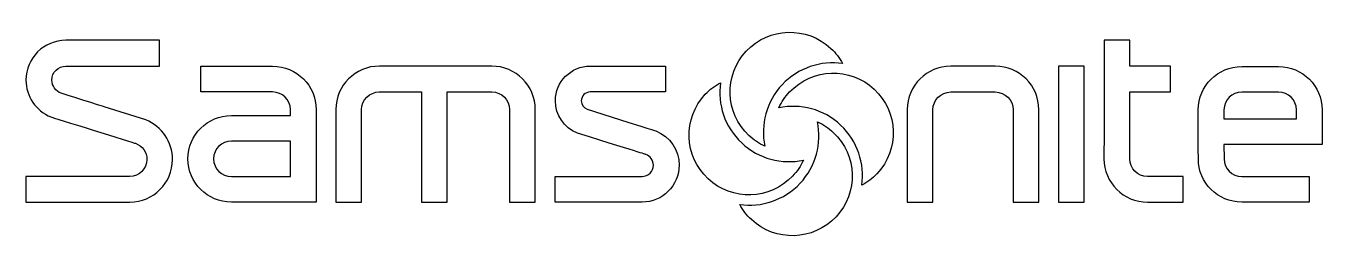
# Model space of a CAD drawing. Header units: millimetres. Extents: x -276 to 524, y -76 to 57.
import ezdxf

# ---------------------------------------------------------------- set-up
doc = ezdxf.new("R2010")
doc.units = ezdxf.units.MM
doc.header["$MEASUREMENT"] = 0
doc.layers.add('Layer 1', color=7, linetype='Continuous')

msp = doc.modelspace()

# ---------------------------------------------------------------- linework, layer by layer
at = {"layer": 'Layer 1', "color": 250}
for points, knots in [([(190.8833, 20.9005), (200.789, 31.4333), (214.8177, 35.8353), (228.1664, 33.9625), (228.1664, 33.9625), (226.334, 37.3591), (223.9393, 40.521), (220.9707, 43.3008), (220.9707, 43.3008), (206.1168, 57.2202), (182.6891, 56.4823), (168.7468, 41.651), (168.7468, 41.651), (154.8076, 26.8166), (155.5435, 3.4209), (170.4008, -10.5), (170.4008, -10.5), (173.3674, -13.2793), (176.6785, -15.4544), (180.1828, -17.0741), (180.1828, -17.0741), (177.4722, -3.8909), (180.9848, 10.3633), (190.8833, 20.9005)], [0, 0, 0, 0, 0.14285714, 0.14285714, 0.14285714, 0.14285714, 0.28571429, 0.28571429, 0.28571429, 0.28571429, 0.42857143, 0.42857143, 0.42857143, 0.42857143, 0.57142857, 0.57142857, 0.57142857, 0.57142857, 0.71428571, 0.71428571, 0.71428571, 0.71428571, 1, 1, 1, 1]), ([(-211.5306, -35.8254), (-205.723, -35.8254), (-200.9992, -31.0981), (-200.9992, -25.2884), (-200.9992, -25.2884), (-200.9992, -20.7909), (-203.8556, -16.7882), (-208.1059, -15.3281), (-208.1059, -15.3281), (-208.1687, -15.3028), (-260.1882, 0.9859), (-260.1882, 0.9859), (-260.1882, 0.9859), (-269.5144, 4.7054), (-275.6102, 13.6651), (-275.6102, 23.774), (-275.6102, 23.774), (-275.6102, 37.3381), (-264.5605, 48.3705), (-250.9831, 48.3705), (-250.9831, 48.3705), (-250.9831, 48.3705), (-193.157, 48.3705), (-193.157, 48.3705), (-193.157, 48.3705), (-193.157, 48.3705), (-193.157, 32.3882), (-193.157, 32.3882), (-193.157, 32.3882), (-193.157, 32.3882), (-250.9831, 32.3882), (-250.9831, 32.3882), (-250.9831, 32.3882), (-255.5982, 32.3882), (-259.6272, 28.5313), (-259.6272, 23.774), (-259.6272, 23.774), (-259.6272, 20.079), (-257.2887, 16.806), (-253.817, 15.6155), (-253.817, 15.6155), (-253.7795, 15.6042), (-227.2941, 7.2107), (-227.2941, 7.2107), (-227.2941, 7.2107), (-227.2941, 7.2107), (-201.7003, -0.9132), (-201.7003, -0.9132), (-201.7003, -0.9132), (-191.7018, -4.9066), (-185.1928, -14.482), (-185.1928, -25.2884), (-185.1928, -25.2884), (-185.1928, -39.793), (-197.0074, -51.6539), (-211.5306, -51.6539), (-211.5306, -51.6539), (-211.5306, -51.6539), (-275.6226, -51.6539), (-275.6226, -51.6539), (-275.6226, -51.6539), (-275.6226, -51.6539), (-275.6226, -35.8254), (-275.6226, -35.8254), (-275.6226, -35.8254), (-275.6226, -35.8254), (-211.5306, -35.8254), (-211.5306, -35.8254)], [0, 0, 0, 0, 0.05555556, 0.05555556, 0.05555556, 0.05555556, 0.11111111, 0.11111111, 0.11111111, 0.11111111, 0.16666667, 0.16666667, 0.16666667, 0.16666667, 0.22222222, 0.22222222, 0.22222222, 0.22222222, 0.27777778, 0.27777778, 0.27777778, 0.27777778, 0.33333333, 0.33333333, 0.33333333, 0.33333333, 0.38888889, 0.38888889, 0.38888889, 0.38888889, 0.44444444, 0.44444444, 0.44444444, 0.44444444, 0.5, 0.5, 0.5, 0.5, 0.55555556, 0.55555556, 0.55555556, 0.55555556, 0.61111111, 0.61111111, 0.61111111, 0.61111111, 0.66666667, 0.66666667, 0.66666667, 0.66666667, 0.72222222, 0.72222222, 0.72222222, 0.72222222, 0.77777778, 0.77777778, 0.77777778, 0.77777778, 0.83333333, 0.83333333, 0.83333333, 0.83333333, 0.88888889, 0.88888889, 0.88888889, 0.88888889, 1, 1, 1, 1]), ([(405.2561, 48.376), (405.2561, 48.376), (405.2561, 32.3609), (405.2561, 32.3609), (405.2561, 32.3609), (405.2561, 32.3609), (428.826, 32.3551), (430.3464, 32.3551), (430.3464, 32.3551), (430.3464, 32.3551), (430.3464, 16.421), (430.3464, 16.421), (430.3464, 16.421), (430.3464, 16.421), (405.2561, 16.421), (405.2561, 16.421), (405.2561, 16.421), (405.2561, 16.421), (405.2561, -24.8707), (405.2561, -24.8707), (405.2561, -24.8707), (405.2561, -30.9008), (410.1688, -35.801), (416.2029, -35.801), (416.2029, -35.801), (416.2029, -35.801), (438.3155, -35.801), (438.3155, -35.801), (438.3155, -35.801), (438.3155, -35.801), (438.3155, -51.6279), (438.3155, -51.6279), (438.3155, -51.6279), (438.3155, -51.6279), (416.2029, -51.6279), (416.2029, -51.6279), (416.2029, -51.6279), (401.4275, -51.6279), (389.4041, -39.6194), (389.4041, -24.8707), (389.4041, -24.8707), (389.4041, -24.8707), (389.4283, -8.5694), (389.4283, -8.5694), (389.4283, -8.5694), (389.4283, -8.5694), (389.4186, 41.1373), (389.4186, 48.376), (389.4186, 48.376), (389.4186, 48.376), (405.2561, 48.376), (405.2561, 48.376)], [0, 0, 0, 0, 0.07142857, 0.07142857, 0.07142857, 0.07142857, 0.14285714, 0.14285714, 0.14285714, 0.14285714, 0.21428571, 0.21428571, 0.21428571, 0.21428571, 0.28571429, 0.28571429, 0.28571429, 0.28571429, 0.35714286, 0.35714286, 0.35714286, 0.35714286, 0.42857143, 0.42857143, 0.42857143, 0.42857143, 0.5, 0.5, 0.5, 0.5, 0.57142857, 0.57142857, 0.57142857, 0.57142857, 0.64285714, 0.64285714, 0.64285714, 0.64285714, 0.71428571, 0.71428571, 0.71428571, 0.71428571, 0.78571429, 0.78571429, 0.78571429, 0.78571429, 0.85714286, 0.85714286, 0.85714286, 0.85714286, 1, 1, 1, 1]), ([(-123.4182, 32.3609), (-123.4182, 32.3609), (-167.7999, 32.3609), (-167.7999, 32.3609), (-167.7999, 32.3609), (-167.7999, 32.3609), (-167.7999, 16.3913), (-167.7999, 16.3913), (-167.7999, 16.3913), (-165.5394, 16.3913), (-129.3327, 16.3833), (-123.4182, 16.3833), (-123.4182, 16.3833), (-117.5, 16.3833), (-112.464, 11.6184), (-112.464, 5.5881), (-112.464, 5.5881), (-112.464, 5.5881), (-112.464, 1.851), (-112.464, 1.851), (-112.464, 1.851), (-112.464, 1.851), (-148.8878, 1.851), (-148.8878, 1.851), (-148.8878, 1.851), (-163.6642, 1.851), (-175.6769, -10.1486), (-175.6769, -24.9014), (-175.6769, -24.9014), (-175.6769, -39.6531), (-163.6642, -51.6539), (-148.8878, -51.6539), (-148.8878, -51.6539), (-148.8878, -51.6539), (-96.8031, -51.641), (-96.6243, -51.641), (-96.6243, -51.641), (-96.6243, -51.641), (-96.6243, 5.5881), (-96.6243, 5.5881), (-96.6243, 5.5881), (-96.6243, 20.34), (-108.5676, 32.3609), (-123.4182, 32.3609)], [0, 0, 0, 0, 0.08333333, 0.08333333, 0.08333333, 0.08333333, 0.16666667, 0.16666667, 0.16666667, 0.16666667, 0.25, 0.25, 0.25, 0.25, 0.33333333, 0.33333333, 0.33333333, 0.33333333, 0.41666667, 0.41666667, 0.41666667, 0.41666667, 0.5, 0.5, 0.5, 0.5, 0.58333333, 0.58333333, 0.58333333, 0.58333333, 0.66666667, 0.66666667, 0.66666667, 0.66666667, 0.75, 0.75, 0.75, 0.75, 0.83333333, 0.83333333, 0.83333333, 0.83333333, 1, 1, 1, 1]), ([(11.8039, 32.3709), (26.5743, 32.3709), (38.5563, 20.34), (38.5563, 5.5905), (38.5563, 5.5905), (38.5563, 5.5905), (38.5563, -51.6729), (38.5563, -51.6729), (38.5563, -51.6729), (38.5563, -51.6729), (22.7116, -51.6729), (22.7116, -51.6729), (22.7116, -51.6729), (22.7116, -51.6729), (22.7116, 5.4801), (22.7116, 5.4801), (22.7116, 5.4801), (22.7116, 11.5005), (17.8028, 16.4117), (11.7629, 16.4117), (11.7629, 16.4117), (11.7629, 16.4117), (-15.8475, 16.3976), (-15.8475, 16.3976), (-15.8475, 16.3976), (-15.8475, 16.3976), (-15.8475, -51.6729), (-15.8475, -51.6729), (-15.8475, -51.6729), (-15.8475, -51.6729), (-31.6884, -51.6729), (-31.6884, -51.6729), (-31.6884, -51.6729), (-31.6884, -51.6729), (-31.6884, 16.4026), (-31.6884, 16.4026), (-31.6884, 16.4026), (-31.6884, 16.4026), (-57.6338, 16.4117), (-57.6338, 16.4117), (-57.6338, 16.4117), (-63.6772, 16.4117), (-68.5826, 11.5005), (-68.5826, 5.4801), (-68.5826, 5.4801), (-68.5826, 5.4801), (-68.5826, -51.6729), (-68.5826, -51.6729), (-68.5826, -51.6729), (-68.5826, -51.6729), (-84.4259, -51.6729), (-84.4259, -51.6729), (-84.4259, -51.6729), (-84.4259, -51.6729), (-84.4259, 5.5905), (-84.4259, 5.5905), (-84.4259, 5.5905), (-84.4259, 20.34), (-72.3743, 32.3709), (-57.5996, 32.3709), (-57.5996, 32.3709), (-57.5996, 32.3709), (11.8039, 32.3709), (11.8039, 32.3709)], [0, 0, 0, 0, 0.05882353, 0.05882353, 0.05882353, 0.05882353, 0.11764706, 0.11764706, 0.11764706, 0.11764706, 0.17647059, 0.17647059, 0.17647059, 0.17647059, 0.23529412, 0.23529412, 0.23529412, 0.23529412, 0.29411765, 0.29411765, 0.29411765, 0.29411765, 0.35294118, 0.35294118, 0.35294118, 0.35294118, 0.41176471, 0.41176471, 0.41176471, 0.41176471, 0.47058824, 0.47058824, 0.47058824, 0.47058824, 0.52941176, 0.52941176, 0.52941176, 0.52941176, 0.58823529, 0.58823529, 0.58823529, 0.58823529, 0.64705882, 0.64705882, 0.64705882, 0.64705882, 0.70588235, 0.70588235, 0.70588235, 0.70588235, 0.76470588, 0.76470588, 0.76470588, 0.76470588, 0.82352941, 0.82352941, 0.82352941, 0.82352941, 0.88235294, 0.88235294, 0.88235294, 0.88235294, 1, 1, 1, 1]), ([(72.4626, 32.3837), (60.6091, 32.3837), (50.9745, 22.756), (50.9745, 10.9219), (50.9745, 10.9219), (50.9745, 2.1009), (56.2944, -5.7188), (64.532, -9.0016), (64.532, -9.0016), (106.7137, -22.2171), (106.7303, -22.1947), (106.7489, -22.1947), (106.7489, -22.1947), (109.5508, -23.159), (111.447, -25.829), (111.447, -28.8269), (111.447, -28.8269), (111.447, -32.6897), (108.3043, -35.8434), (104.441, -35.8434), (104.441, -35.8434), (104.441, -35.8434), (50.7564, -35.8434), (50.7564, -35.8434), (50.7564, -35.8434), (50.7564, -35.8434), (50.7564, -51.6656), (50.7564, -51.6656), (50.7564, -51.6656), (50.7564, -51.6656), (104.441, -51.6656), (104.441, -51.6656), (104.441, -51.6656), (117.0528, -51.6656), (127.3113, -41.4199), (127.3113, -28.8269), (127.3113, -28.8269), (127.3113, -19.4414), (121.662, -11.1212), (112.9098, -7.6263), (112.9098, -7.6263), (112.9073, -7.6263), (95.6305, -2.1682), (95.6305, -2.1682), (95.6305, -2.1682), (95.6305, -2.1682), (70.656, 5.7486), (70.656, 5.7486), (70.656, 5.7486), (68.4608, 6.4998), (66.9777, 8.5796), (66.9777, 10.9219), (66.9777, 10.9219), (66.9777, 13.9435), (69.4395, 16.3938), (72.4626, 16.3938), (72.4626, 16.3938), (72.4626, 16.3938), (118.8594, 16.3938), (118.8594, 16.3938), (118.8594, 16.3938), (118.8594, 16.3938), (118.8594, 32.3837), (118.8594, 32.3837), (118.8594, 32.3837), (118.8594, 32.3837), (72.4626, 32.3837), (72.4626, 32.3837)], [0, 0, 0, 0, 0.05555556, 0.05555556, 0.05555556, 0.05555556, 0.11111111, 0.11111111, 0.11111111, 0.11111111, 0.16666667, 0.16666667, 0.16666667, 0.16666667, 0.22222222, 0.22222222, 0.22222222, 0.22222222, 0.27777778, 0.27777778, 0.27777778, 0.27777778, 0.33333333, 0.33333333, 0.33333333, 0.33333333, 0.38888889, 0.38888889, 0.38888889, 0.38888889, 0.44444444, 0.44444444, 0.44444444, 0.44444444, 0.5, 0.5, 0.5, 0.5, 0.55555556, 0.55555556, 0.55555556, 0.55555556, 0.61111111, 0.61111111, 0.61111111, 0.61111111, 0.66666667, 0.66666667, 0.66666667, 0.66666667, 0.72222222, 0.72222222, 0.72222222, 0.72222222, 0.77777778, 0.77777778, 0.77777778, 0.77777778, 0.83333333, 0.83333333, 0.83333333, 0.83333333, 0.88888889, 0.88888889, 0.88888889, 0.88888889, 1, 1, 1, 1]), ([(226.9383, -4.0413), (237.4823, -13.9301), (241.8876, -27.9351), (240.0131, -41.2663), (240.0131, -41.2663), (243.412, -39.4307), (246.5763, -37.0393), (249.3641, -34.0798), (249.3641, -34.0798), (263.3067, -19.2475), (262.5633, 4.1411), (247.7136, 18.0634), (247.7136, 18.0634), (232.8583, 31.9877), (209.4293, 31.2388), (195.4852, 16.4117), (195.4852, 16.4117), (192.7037, 13.4525), (190.5195, 10.1428), (188.8989, 6.6495), (188.8989, 6.6495), (202.106, 9.3491), (216.377, 5.8478), (226.9383, -4.0413)], [0, 0, 0, 0, 0.14285714, 0.14285714, 0.14285714, 0.14285714, 0.28571429, 0.28571429, 0.28571429, 0.28571429, 0.42857143, 0.42857143, 0.42857143, 0.42857143, 0.57142857, 0.57142857, 0.57142857, 0.57142857, 0.71428571, 0.71428571, 0.71428571, 0.71428571, 1, 1, 1, 1]), ([(268.0551, -30.454), (268.0551, -30.454), (268.0613, -8.5065), (268.0613, -8.5065), (268.0613, -8.5065), (268.0613, -8.5065), (268.051, 5.5853), (268.051, 5.5853), (268.051, 5.5853), (268.051, 20.3306), (280.0713, 32.3309), (294.8356, 32.3309), (294.8356, 32.3309), (294.8356, 32.3309), (322.3716, 32.3309), (322.3716, 32.3309), (322.3716, 32.3309), (337.1507, 32.3309), (349.1679, 20.3306), (349.1679, 5.5853), (349.1679, 5.5853), (349.1679, 5.5853), (349.1544, -10.7114), (349.1544, -10.7114), (349.1544, -10.7114), (349.1544, -10.7114), (349.163, -50.1505), (349.163, -51.6815), (349.163, -51.6815), (349.163, -51.6815), (333.3194, -51.6815), (333.3194, -51.6815), (333.3194, -51.6815), (333.3194, -50.0662), (333.3273, 5.4504), (333.3273, 5.4504), (333.3273, 5.4504), (333.3273, 11.4754), (328.4101, 16.3817), (322.3716, 16.3817), (322.3716, 16.3817), (322.3716, 16.3817), (294.8356, 16.3817), (294.8356, 16.3817), (294.8356, 16.3817), (288.8005, 16.3817), (283.8847, 11.4754), (283.8847, 5.4504), (283.8847, 5.4504), (283.8847, 5.4504), (283.8847, -51.6729), (283.8847, -51.6729), (283.8847, -51.6729), (283.8847, -51.6729), (268.051, -51.6729), (268.051, -51.6729), (268.051, -51.6729), (268.051, -50.1229), (268.0551, -30.454), (268.0551, -30.454)], [0, 0, 0, 0, 0.0625, 0.0625, 0.0625, 0.0625, 0.125, 0.125, 0.125, 0.125, 0.1875, 0.1875, 0.1875, 0.1875, 0.25, 0.25, 0.25, 0.25, 0.3125, 0.3125, 0.3125, 0.3125, 0.375, 0.375, 0.375, 0.375, 0.4375, 0.4375, 0.4375, 0.4375, 0.5, 0.5, 0.5, 0.5, 0.5625, 0.5625, 0.5625, 0.5625, 0.625, 0.625, 0.625, 0.625, 0.6875, 0.6875, 0.6875, 0.6875, 0.75, 0.75, 0.75, 0.75, 0.8125, 0.8125, 0.8125, 0.8125, 0.875, 0.875, 0.875, 0.875, 1, 1, 1, 1]), ([(361.3904, 32.3857), (361.3904, 32.3857), (377.2185, 32.3857), (377.2185, 32.3857), (377.2185, 32.3857), (377.2185, 32.3857), (377.2185, -51.6815), (377.2185, -51.6815), (377.2185, -51.6815), (377.2185, -51.6815), (361.3904, -51.6815), (361.3904, -51.6815), (361.3904, -51.6815), (361.3904, -51.6815), (361.3904, 32.3857), (361.3904, 32.3857)], [0, 0, 0, 0, 0.2, 0.2, 0.2, 0.2, 0.4, 0.4, 0.4, 0.4, 0.6, 0.6, 0.6, 0.6, 1, 1, 1, 1]), ([(523.9306, 5.3906), (523.9306, 20.136), (511.9114, 32.1339), (497.1326, 32.1339), (497.1326, 32.1339), (497.1326, 32.1339), (474.3609, 32.1339), (474.3609, 32.1339), (474.3609, 32.1339), (459.5911, 32.1339), (447.5684, 20.136), (447.5684, 5.3906), (447.5684, 5.3906), (447.5684, 5.3906), (447.6001, -24.9165), (447.6001, -24.9258), (447.6001, -24.9258), (447.6001, -39.6788), (459.6221, -51.6701), (474.3895, -51.6701), (474.3895, -51.6701), (474.3895, -51.6701), (515.9811, -51.6701), (515.9811, -51.6701), (515.9811, -51.6701), (515.9811, -51.6701), (515.9811, -35.801), (515.9811, -35.801), (515.9811, -35.801), (515.9811, -35.801), (474.3895, -35.801), (474.3895, -35.801), (474.3895, -35.801), (468.3609, -35.801), (463.4382, -30.9022), (463.4382, -24.8755), (463.4382, -24.8755), (463.4382, -24.8755), (463.4241, -16.1017), (463.4241, -16.1017), (463.4241, -16.1017), (463.4241, -16.1017), (522.3028, -16.0826), (523.9255, -16.0826), (523.9255, -16.0826), (523.9255, -14.5499), (523.9306, 5.3906), (523.9306, 5.3906)], [0, 0, 0, 0, 0.07692308, 0.07692308, 0.07692308, 0.07692308, 0.15384615, 0.15384615, 0.15384615, 0.15384615, 0.23076923, 0.23076923, 0.23076923, 0.23076923, 0.30769231, 0.30769231, 0.30769231, 0.30769231, 0.38461538, 0.38461538, 0.38461538, 0.38461538, 0.46153846, 0.46153846, 0.46153846, 0.46153846, 0.53846154, 0.53846154, 0.53846154, 0.53846154, 0.61538462, 0.61538462, 0.61538462, 0.61538462, 0.69230769, 0.69230769, 0.69230769, 0.69230769, 0.76923077, 0.76923077, 0.76923077, 0.76923077, 0.84615385, 0.84615385, 0.84615385, 0.84615385, 1, 1, 1, 1]), ([(165.9053, -15.0865), (155.3619, -5.2015), (150.9587, 8.8039), (152.8201, 22.1274), (152.8201, 22.1274), (149.4274, 20.3015), (146.2607, 17.9112), (143.477, 14.9456), (143.477, 14.9456), (129.544, 0.1159), (130.2765, -23.2732), (145.1304, -37.1933), (145.1304, -37.1933), (159.9856, -51.1096), (183.4095, -50.3713), (197.3518, -35.5388), (197.3518, -35.5388), (200.1396, -32.5807), (202.3269, -29.2784), (203.9423, -25.7785), (203.9423, -25.7785), (190.7413, -28.4833), (176.4597, -24.9808), (165.9053, -15.0865)], [0, 0, 0, 0, 0.14285714, 0.14285714, 0.14285714, 0.14285714, 0.28571429, 0.28571429, 0.28571429, 0.28571429, 0.42857143, 0.42857143, 0.42857143, 0.42857143, 0.57142857, 0.57142857, 0.57142857, 0.57142857, 0.71428571, 0.71428571, 0.71428571, 0.71428571, 1, 1, 1, 1]), ([(508.0877, -0.2803), (508.0877, -0.2803), (508.0877, -0.2803), (508.0877, -0.2803), (508.0877, -0.2803), (508.0877, -0.2803), (463.4193, -0.2803), (463.4193, -0.2803), (463.4193, -0.2803), (463.4193, -0.2803), (463.4193, 5.3906), (463.4193, 5.3906), (463.4193, 5.3906), (463.4193, 11.413), (468.3323, 16.315), (474.3609, 16.315), (474.3609, 16.315), (474.3609, 16.315), (497.1326, 16.315), (497.1326, 16.315), (497.1326, 16.315), (503.1715, 16.315), (508.0877, 11.413), (508.0877, 5.3906), (508.0877, 5.3906), (508.0877, 5.3906), (508.0877, -0.2803), (508.0877, -0.2803)], [0, 0, 0, 0, 0.125, 0.125, 0.125, 0.125, 0.25, 0.25, 0.25, 0.25, 0.375, 0.375, 0.375, 0.375, 0.5, 0.5, 0.5, 0.5, 0.625, 0.625, 0.625, 0.625, 0.75, 0.75, 0.75, 0.75, 1, 1, 1, 1]), ([(201.9544, -40.0253), (192.0429, -50.5706), (178.0193, -54.9641), (164.6747, -53.0945), (164.6747, -53.0945), (166.5072, -56.491), (168.8981, -59.6471), (171.8667, -62.4283), (171.8667, -62.4283), (186.7202, -76.3475), (210.1486, -75.6056), (224.0867, -60.7789), (224.0867, -60.7789), (238.0304, -45.9423), (237.2894, -22.5563), (222.4355, -8.6307), (222.4355, -8.6307), (219.4724, -5.8558), (216.1613, -3.6755), (212.6601, -2.0538), (212.6601, -2.0538), (215.3662, -15.2338), (211.8629, -29.4973), (201.9544, -40.0253)], [0, 0, 0, 0, 0.14285714, 0.14285714, 0.14285714, 0.14285714, 0.28571429, 0.28571429, 0.28571429, 0.28571429, 0.42857143, 0.42857143, 0.42857143, 0.42857143, 0.57142857, 0.57142857, 0.57142857, 0.57142857, 0.71428571, 0.71428571, 0.71428571, 0.71428571, 1, 1, 1, 1]), ([(-112.464, -35.8392), (-112.464, -35.8392), (-112.464, -35.8392), (-112.464, -35.8392), (-112.464, -35.8392), (-112.464, -35.8392), (-148.8878, -35.8392), (-148.8878, -35.8392), (-148.8878, -35.8392), (-154.9252, -35.8392), (-159.8307, -30.932), (-159.8307, -24.9014), (-159.8307, -24.9014), (-159.8307, -18.8735), (-154.9252, -13.9694), (-148.8878, -13.9694), (-148.8878, -13.9694), (-148.8878, -13.9694), (-113.2963, -13.9694), (-113.2963, -13.9694), (-113.2963, -13.9694), (-113.2963, -13.9694), (-112.464, -13.9694), (-112.464, -13.9694), (-112.464, -13.9694), (-112.464, -13.9694), (-112.464, -35.8392), (-112.464, -35.8392)], [0, 0, 0, 0, 0.125, 0.125, 0.125, 0.125, 0.25, 0.25, 0.25, 0.25, 0.375, 0.375, 0.375, 0.375, 0.5, 0.5, 0.5, 0.5, 0.625, 0.625, 0.625, 0.625, 0.75, 0.75, 0.75, 0.75, 1, 1, 1, 1])]:
    msp.add_open_spline(points, degree=3, knots=knots, dxfattribs=at)

doc.saveas('drawing.dxf')
